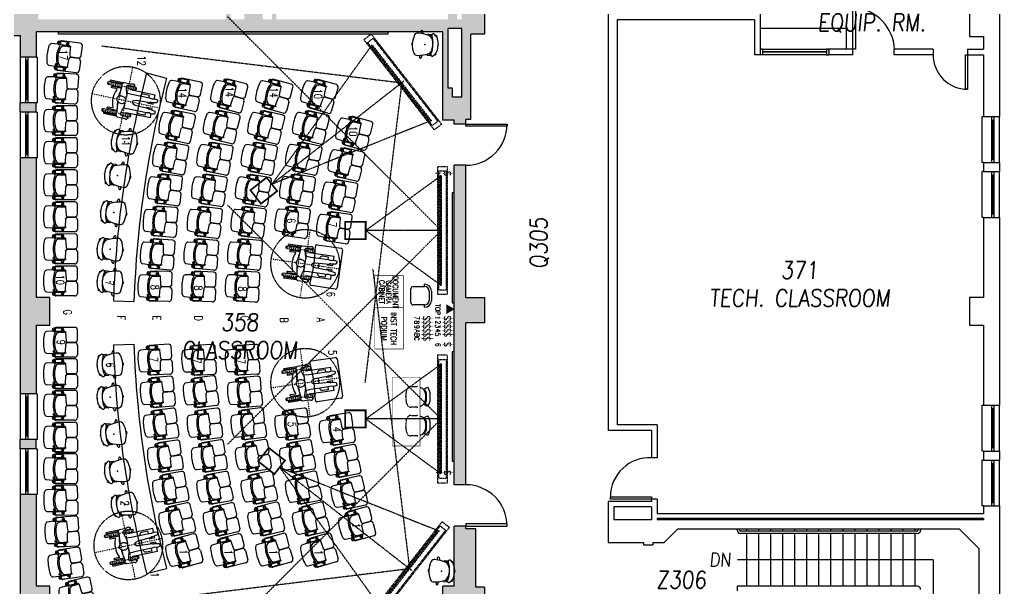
# Model space of a CAD drawing. Extents: x 1017 to 4085, y 665 to 3373.
# Drawn here: x 3200 to 4057, y 2081 to 2577 of the extents above; entities that cross this region are included whole.
import ezdxf
from ezdxf.enums import TextEntityAlignment as Align

# ---------------------------------------------------------------- set-up
doc = ezdxf.new("R2010")
doc.units = 0
doc.header["$MEASUREMENT"] = 0
for name, pattern in [('CENTER2', [1.125, 0.75, -0.125, 0.125, -0.125]), ('DASHED2', [0.375, 0.25, -0.125]), ('DOT', [0.25, 0, -0.25]), ('DOT2', [0.125, 0, -0.125])]:
    doc.linetypes.add(name, pattern=pattern)
doc.layers.get('0').update_dxf_attribs({"linetype": 'CONTINUOUS'})
doc.layers.get('DEFPOINTS').update_dxf_attribs({"linetype": 'CONTINUOUS'})
for name, color, linetype in [('A-BELOW', 111, 'CONTINUOUS'), ('A-DOOR', 7, 'CONTINUOUS'), ('A-FS-ID', 6, 'CONTINUOUS'), ('A-FS-NM', 6, 'CONTINUOUS'), ('A-GLAZ', 191, 'CONTINUOUS'), ('A-STRS', 4, 'CONTINUOUS'), ('A-WL-EX', 171, 'CONTINUOUS'), ('class_ADA', 253, 'CONTINUOUS'), ('class_FILL', 253, 'CONTINUOUS'), ('class_FURN', 30, 'CONTINUOUS'), ('class_NOTE', 40, 'CONTINUOUS'), ('class_OH_TECH', 43, 'DASHED2'), ('class_SWITCHES', 7, 'CONTINUOUS')]:
    doc.layers.add(name, color=color, linetype=linetype)
doc.styles.add('ROMAND', font='romand', dxfattribs={"width": 0.75, "height": 0.25})
doc.styles.add('ROMANS', font='romans.shx', dxfattribs={"width": 0.75, "height": 0.078125})
doc.styles.get("Standard").update_dxf_attribs({"font": 'ROMANS', "width": 0.85, "oblique": 5, "height": 15})

# ---------------------------------------------------------------- blocks, each defined once
blk = doc.blocks.new('KI-Concerto')
at = {"layer": 'class_FURN'}
for p, q in [((7.89, 3.22), (2.11, 2.92)), ((15.92, 5.94), (8.54, 5.94)), ((8.54, 3.06), (15.92, 3.06)), ((9.73, 5.84), (9.73, 4.01)), ((26.93, 6.56), (10.42, 6.53)), ((10.42, 3.32), (17.39, 3.33)), ((18.76, 2.06), (13.16, 2.06)), ((15.3, 2.56), (19.33, 2.56)), ((18.76, 2.05), (19.23, -5.06)), ((29.24, -4.04), (29.22, 4.27)), ((18.65, -15.07), (19.1, -7.96)), ((20.48, -6.67), (26.82, -6.67)), ((20.6, -6.35), (26.95, -6.33)), ((2.11, -15.92), (7.89, -16.22)), ((15.92, -16.06), (8.54, -16.06)), ((9.63, -18.88), (9.63, -17.04)), ((10.31, -16.35), (17.28, -16.35)), ((13.08, -15.56), (15.3, -15.56)), ((15.3, -15.56), (19.33, -15.56)), ((29.12, -8.96), (29.12, -17.27)), ((8.54, -18.94), (15.92, -18.94)), ((26.82, -19.56), (10.31, -19.56))]:
    blk.add_line(p, q, dxfattribs=at)
blk.add_lwpolyline([(15.3, -15.56), (18.52, -15.56)], dxfattribs=at)
for centre in [(8.48, 4.5), (16.01, 4.5), (8.48, -17.5), (16.01, -17.5)]:
    blk.add_circle(centre, 0.75, dxfattribs=at)
for centre, radius, start, end in [((40.31, -6.5), 40.83, 170.83889, 189.16111), ((4.9, -0.72), 4.95, 141.65363, 171.58659), ((2.19, 1.42), 1.5, 92.99997, 141.65363), ((8.54, 4.5), 1.44, 90, 270), ((29.82, -6.5), 21.99, 162.12732, 197.87268), ((12.95, -1.42), 4.4, 142.74738, 157.68292), ((8.46, 2), 1.25, 322.74738, 58.4517), ((10.42, 5.84), 0.688, 90.09677, 180.09677), ((10.42, 4.01), 0.688, 180.09677, 270.09677), ((13.16, -1.25), 3.31, 90, 160.16704), ((15.92, 4.5), 1.44, 270, 90), ((17.39, 1.96), 1.38, 3.749, 90.09677), ((26.93, 4.27), 2.29, 0.09677, 90.09677), ((29.46, -6.5), 20.43, 161.82199, 198.17801), ((20.48, -8.05), 1.38, 90, 176.34778), ((20.6, -4.97), 1.38, 183.749, 270.09677), ((26.82, -8.96), 2.29, 0, 90), ((26.94, -4.04), 2.29, 270.09677, 0.09677), ((4.9, -12.28), 4.95, 188.41341, 218.34637), ((2.19, -14.42), 1.5, 218.34637, 267.00003), ((8.54, -17.5), 1.44, 90, 270), ((12.95, -11.58), 4.4, 202.31708, 217.25262), ((8.46, -15), 1.25, 301.5483, 37.25262), ((10.31, -17.04), 0.688, 90, 180), ((13.63, -11.89), 3.71, 195.36427, 261.524), ((15.92, -17.5), 1.44, 270, 90), ((17.28, -14.98), 1.38, 270, 356.34778), ((10.31, -18.88), 0.688, 180, 270), ((26.82, -17.27), 2.29, 270, 0)]:
    blk.add_arc(centre, radius, start, end, dxfattribs=at)
blk.add_ellipse((8.48, -14.5), major_axis=(0, -0.978), ratio=0.510636, dxfattribs=at)
for p in [(8.48, 4.5), (8.48, 4.5), (8.48, 4.5), (8.48, 4.5), (8.48, 4.42), (8.48, -14.5), (8.48, -17.5), (8.48, -17.5), (8.48, -17.5), (8.48, -17.5), (8.48, -17.5), (8.48, -17.5), (8.48, -17.5), (8.48, -17.5), (8.48, -17.5)]:
    blk.add_point(p, dxfattribs=at)
blk = doc.blocks.new('KI-Loose Castor')
at = {"layer": 'class_FURN'}
for p, q in [((-11.48, 2.41), (-9.33, 1.69)), ((-9.69, 3.85), (-10.77, 4.15)), ((9.12, 1.7), (11.25, 2.51)), ((10.7, 4.34), (9.42, 3.92)), ((-9.1, -2.78), (-9.04, -5.78)), ((-8.36, -2.27), (-8.61, -2.27)), ((-8.06, -4.76), (-8.04, -5.76)), ((-5.98, -5.49), (-6.5, -6.29)), ((-4.07, -6.41), (-4.34, -6.79)), ((4.01, -6.39), (4.27, -6.71)), ((6.45, -6.13), (5.93, -5.42)), ((8.14, -4.44), (8.16, -5.44)), ((8.34, -1.94), (8.59, -1.93)), ((9.1, -2.42), (9.16, -5.42))]:
    blk.add_line(p, q, dxfattribs=at)
for centre, radius, start, end in [((-6.8, 6.47), 3.15, 118.42594, 189.91254), ((2.08, -17.11), 28.33, 94.6617, 111.50889), ((-0.11, 10.72), 1.01, 18.70818, 162.16334), ((-1.4, -16.65), 27.8, 70.5697, 87.57572), ((6.46, 6.73), 3.15, 352.36022, 63.84683), ((-11.13, 3.28), 0.941, 67.68948, 255.34965), ((26.79, 8.81), 36.81, 184.48419, 200.40843), ((-27.2, 7.73), 36.81, 341.86433, 357.78857), ((10.98, 3.42), 0.957, 286.85803, 108.84649), ((-8.48, -6.9), 1.22, 68.51741, 204.44381), ((-2.09, -2.56), 8.93, 212.80472, 248.17698), ((-8.6, -2.77), 0.5, 91.13638, 181.13638), ((-7.56, -4.75), 0.5, 96.27317, 181.13638), ((-1.22, 11.69), 18.74, 248.6571, 274.89283), ((-0.62, 3.19), 10.2, 225.9302, 274.21185), ((0.71, 2.51), 9.5, 268.01282, 318.07888), ((1.2, 9.33), 16.33, 267.12531, 295.232), ((2.09, -2.48), 8.93, 294.09578, 329.46804), ((7.64, -4.45), 0.5, 1.13638, 85.41919), ((8.65, -6.56), 1.22, 337.82896, 113.75535), ((8.6, -2.43), 0.5, 1.13638, 91.13638), ((-7.41, -9.39), 0.951, 155.82172, 308.26441), ((-0.2, 7.79), 19.35, 254.40325, 287.86951), ((7.57, -9.26), 0.959, 228.65316, 29.28798)]:
    blk.add_arc(centre, radius, start, end, dxfattribs=at)
for p in [(0, 0), (0.18, -11.56)]:
    blk.add_point(p, dxfattribs=at)
blk = doc.blocks.new('EDADA_KI_with wheel chair')
at = {"layer": 'class_ADA', "color": 253, "linetype": 'DOT'}
for p, q in [((0, -60.53), (0, -0.53)), ((-12, -49.53), (-12, -23.53)), ((12, -49.53), (12, -23.53)), ((30, -30.53), (-30, -30.53)), ((14.75, -36.53), (-14.75, -36.53))]:
    blk.add_line(p, q, dxfattribs=at)
at = {"layer": 'class_ADA', "color": 253}
for points in [[(-6.8, -6.53), (-10, -6.53), (-10, -28.53), (-11, -28.53)], [(-6.97, -31.34), (-6.57, -26.53), (-6.57, -10.84), (-6.29, -8.45), (-6.85, -6.34), (-6.36, -3.53), (-5.45, -3.39), (-3.76, -3.74), (-2.91, -8.38), (-3.34, -9.3), (-2.63, -9.37), (-2, -21.75), (-1.3, -23.86), (-0.52, -24.77), (0, -24.85), (0.52, -24.77), (1.3, -23.86), (2, -21.75), (2.63, -9.37), (3.34, -9.3), (2.91, -8.38), (3.76, -3.74), (5.45, -3.39), (6.36, -3.53), (6.85, -6.34), (6.29, -8.45), (6.57, -10.84), (6.57, -26.53), (6.97, -31.34)], [(-2.52, -11.53), (-2, -11.53), (-2, -6.53), (-3.25, -6.53)], [(3.25, -6.53), (2, -6.53), (2, -11.53), (2.52, -11.53)], [(11, -28.53), (10, -28.53), (10, -6.53), (6.8, -6.53)], [(-14, -26.3), (-14, -25.53), (-14.75, -25.53), (-14.75, -26.03)], [(14.75, -26.03), (14.75, -25.53), (14, -25.53), (14, -26.3)], [(-14.75, -35.98), (-14.75, -47.53), (-14, -47.53), (-14, -36.39)], [(14, -36.39), (14, -47.53), (14.75, -47.53), (14.75, -35.98)]]:
    blk.add_lwpolyline(points, dxfattribs=at)
for points in [[(-6.57, -18.53), (-7, -18.53, -0.414214), (-9, -16.53), (-9, -11.53), (-6.57, -11.53)], [(6.57, -11.53), (9, -11.53), (9, -16.53, -0.414214), (7, -18.53), (6.57, -18.53)], [(-11, -32.53), (-11, -24.53, 1), (-13, -24.53), (-13, -32.38, 1)], [(2.16, -18.53), (0, -18.53), (-2.16, -18.53, -0.414214)], [(13, -32.38), (13, -24.53, 1), (11, -24.53), (11, -32.53, 1)], [(-2.43, -37.25, -0.009012), (-3.41, -37.32, -0.040464), (-4.18, -37.3, -0.024009), (-6.95, -36.86, 0.02518), (-9.6, -36.45, 0.062246), (-12.47, -36.51, -0.115331), (-14.03, -36.38, -0.037518), (-14.31, -36.27, -0.035722), (-14.59, -36.1, -0.094361), (-15.15, -35.54, -0.148049), (-15.29, -35.05), (-15.29, -29.84), (-15.29, -28.93, 0.11973), (-15.36, -28.64, -0.046388), (-15.65, -27.94, -0.031539), (-15.71, -27.64, -0.017582), (-15.79, -27.1, -0.384464), (-15.01, -26.06, -0.325919), (-13.68, -26.67, -0.055549), (-13.4, -27.34, -0.074743), (-13.32, -27.87, -0.052222), (-13.42, -28.65, 0.045141), (-13.54, -29.56, 0.049351), (-13.43, -31.4, 0.103824), (-13.11, -32.23, 0.053783), (-12.93, -32.46, 0.074353), (-12.76, -32.58, 0.158953), (-12.03, -32.71, 0.041249), (-9.31, -32.09, 0.003698), (-7.91, -31.64, -0.006681), (-7.13, -31.39, -0.005459), (-6.14, -31.1, -0.007155), (-5.38, -30.9, -0.061185), (-4.97, -30.85, -0.015766), (-3.41, -30.9, -0.062077), (-2.61, -31.05, -0.029276), (-1.74, -31.38)], [(2.43, -37.25, 0.009012), (3.41, -37.32, 0.040464), (4.18, -37.3, 0.024009), (6.95, -36.86, -0.02518), (9.6, -36.45, -0.062246), (12.47, -36.51, 0.115331), (14.03, -36.38, 0.037518), (14.31, -36.27, 0.035722), (14.59, -36.1, 0.094361), (15.15, -35.54, 0.148049), (15.29, -35.05), (15.29, -29.84), (15.29, -28.93, -0.11973), (15.36, -28.64, 0.046388), (15.65, -27.94, 0.031539), (15.71, -27.64, 0.017582), (15.79, -27.1, 0.384464), (15.01, -26.06, 0.325919), (13.68, -26.67, 0.055549), (13.4, -27.34, 0.074743), (13.32, -27.87, 0.052222), (13.42, -28.65, -0.045141), (13.54, -29.56, -0.049351), (13.43, -31.4, -0.103824), (13.11, -32.23, -0.053783), (12.93, -32.46, -0.074353), (12.76, -32.58, -0.158953), (12.03, -32.71, -0.041249), (9.31, -32.09, -0.003698), (7.91, -31.64, 0.006681), (7.13, -31.39, 0.005459), (6.14, -31.1, 0.007155), (5.38, -30.9, 0.061185), (4.97, -30.85, 0.015766), (3.41, -30.9, 0.062077), (2.61, -31.05, 0.029276), (1.74, -31.38)], [(-13, -36.55), (-13, -48.53, 1), (-11, -48.53), (-11, -36.39, 1)], [(11, -36.53), (10, -36.53), (10, -44.53, -1), (8.5, -44.53), (8.5, -40.03), (7.5, -40.28, -0.123106), (0, -41.78, -0.123106), (-7.5, -40.28), (-8.5, -40.03), (-8.5, -44.53, -1), (-10, -44.53), (-10, -36.53), (-11, -36.53)], [(11, -36.39), (11, -48.53, 1), (13, -48.53), (13, -36.55, 1)]]:
    blk.add_lwpolyline(points, format="xyb", dxfattribs=at)
blk.add_lwpolyline([(0, -38.71, 0.122026), (1.16, -38.42, 0.105329), (2.22, -37.54, 0.087994), (2.89, -36.28, 0.078725), (3.14, -34.71, 0.078725), (2.89, -33.14, 0.087994), (2.22, -31.88, 0.105329), (1.16, -30.99, 0.122026), (0, -30.71, 0.122026), (-1.16, -30.99, 0.105329), (-2.22, -31.88, 0.087994), (-2.89, -33.14, 0.078725), (-3.14, -34.71, 0.078725), (-2.89, -36.28, 0.087994), (-2.22, -37.54, 0.105329), (-1.16, -38.42, 0.122026)], format="xyb", close=True, dxfattribs=at)
at = {"layer": 'class_ADA', "color": 252, "linetype": 'DOT2', "ltscale": 0.5}
blk.add_circle((0, -30.53), 30, dxfattribs=at)
at = {"layer": 'class_FURN'}
for p, q in [((-16.5, 0), (16.5, 0)), ((-18, -22.5), (-18, -1.5)), ((18, -1.5), (18, -22.5))]:
    blk.add_line(p, q, dxfattribs=at)
for centre, radius, start, end in [((-16.5, -1.5), 1.5, 90, 180), ((16.5, -1.5), 1.5, 360, 90), ((-16.5, -22.5), 1.5, 180, 279.93948), ((0, -158.41), 135.41, 83.1115, 96.8885), ((16.5, -22.5), 1.5, 260.06052, 0)]:
    blk.add_arc(centre, radius, start, end, dxfattribs=at)
blk = doc.blocks.new('HC-WheelChair')
at = {"layer": 'class_ADA', "color": 253, "linetype": 'DOT'}
for p, q in [((0, 30), (0, -30)), ((-12, 19), (-12, -7)), ((12, 19), (12, -7)), ((-30, 0), (30, 0)), ((-14.75, 6), (14.75, 6))]:
    blk.add_line(p, q, dxfattribs=at)
at = {"layer": 'class_ADA', "color": 253}
for points in [[(-11, 5.86), (-11, 18, 1), (-13, 18), (-13, 6.02, 1)], [(13, 6.02), (13, 18, 1), (11, 18), (11, 5.86, 1)], [(-11, 6), (-10, 6), (-10, 14, -1), (-8.5, 14), (-8.5, 9.5), (-7.5, 9.75, -0.123106), (0, 11.25, -0.123106), (7.5, 9.75), (8.5, 9.5), (8.5, 14, -1), (10, 14), (10, 6), (11, 6)], [(-2.43, 6.71, 0.009012), (-3.41, 6.79, 0.040464), (-4.18, 6.76, 0.024009), (-6.95, 6.33, -0.02518), (-9.6, 5.92, -0.062246), (-12.47, 5.98, 0.115331), (-14.03, 5.85, 0.037518), (-14.31, 5.73, 0.035722), (-14.59, 5.57, 0.094361), (-15.15, 5, 0.148049), (-15.29, 4.51), (-15.29, -0.69), (-15.29, -1.61, -0.11973), (-15.36, -1.89, 0.046388), (-15.65, -2.59, 0.031539), (-15.71, -2.89, 0.017582), (-15.79, -3.44, 0.384464), (-15.01, -4.48, 0.325919), (-13.68, -3.86, 0.055549), (-13.4, -3.19, 0.074743), (-13.32, -2.66, 0.052222), (-13.42, -1.88, -0.045141), (-13.54, -0.97, -0.049351), (-13.43, 0.87, -0.103824), (-13.11, 1.7, -0.053783), (-12.93, 1.93, -0.074353), (-12.76, 2.05, -0.158953), (-12.03, 2.18, -0.041249), (-9.31, 1.56, -0.003698), (-7.91, 1.1, 0.006681), (-7.13, 0.86, 0.005459), (-6.14, 0.56, 0.007155), (-5.38, 0.36, 0.061185), (-4.97, 0.31, 0.015766), (-3.41, 0.36, 0.062077), (-2.61, 0.51, 0.029276), (-1.74, 0.85)], [(-13, 1.85), (-13, -6, 1), (-11, -6), (-11, 2, 1)], [(2.43, 6.71, -0.009012), (3.41, 6.79, -0.040464), (4.18, 6.76, -0.024009), (6.95, 6.33, 0.02518), (9.6, 5.92, 0.062246), (12.47, 5.98, -0.115331), (14.03, 5.85, -0.037518), (14.31, 5.73, -0.035722), (14.59, 5.57, -0.094361), (15.15, 5, -0.148049), (15.29, 4.51), (15.29, -0.69), (15.29, -1.61, 0.11973), (15.36, -1.89, -0.046388), (15.65, -2.59, -0.031539), (15.71, -2.89, -0.017582), (15.79, -3.44, -0.384464), (15.01, -4.48, -0.325919), (13.68, -3.86, -0.055549), (13.4, -3.19, -0.074743), (13.32, -2.66, -0.052222), (13.42, -1.88, 0.045141), (13.54, -0.97, 0.049351), (13.43, 0.87, 0.103824), (13.11, 1.7, 0.053783), (12.93, 1.93, 0.074353), (12.76, 2.05, 0.158953), (12.03, 2.18, 0.041249), (9.31, 1.56, 0.003698), (7.91, 1.1, -0.006681), (7.13, 0.86, -0.005459), (6.14, 0.56, -0.007155), (5.38, 0.36, -0.061185), (4.97, 0.31, -0.015766), (3.41, 0.36, -0.062077), (2.61, 0.51, -0.029276), (1.74, 0.85)], [(11, 2), (11, -6, 1), (13, -6), (13, 1.85, 1)], [(-6.57, -19), (-9, -19), (-9, -14, -0.414214), (-7, -12), (-6.57, -12)], [(-2.16, -12), (0, -12), (2.16, -12, -0.414214)], [(6.57, -12), (7, -12, -0.414214), (9, -14), (9, -19), (6.57, -19)]]:
    blk.add_lwpolyline(points, format="xyb", dxfattribs=at)
for points in [[(-14, 5.86), (-14, 17), (-14.75, 17), (-14.75, 5.45)], [(14.75, 5.45), (14.75, 17), (14, 17), (14, 5.86)], [(6.97, 0.8), (6.57, -4), (6.57, -19.69), (6.29, -22.08), (6.85, -24.19), (6.36, -27.01), (5.45, -27.15), (3.76, -26.79), (2.91, -22.15), (3.34, -21.24), (2.63, -21.17), (2, -8.78), (1.3, -6.67), (0.52, -5.76), (0, -5.68), (-0.52, -5.76), (-1.3, -6.67), (-2, -8.78), (-2.63, -21.17), (-3.34, -21.24), (-2.91, -22.15), (-3.76, -26.79), (-5.45, -27.15), (-6.36, -27.01), (-6.85, -24.19), (-6.29, -22.08), (-6.57, -19.69), (-6.57, -4), (-6.97, 0.8)], [(-14.75, -4.5), (-14.75, -5), (-14, -5), (-14, -4.24)], [(-11, -2), (-10, -2), (-10, -24), (-6.8, -24)], [(6.8, -24), (10, -24), (10, -2), (11, -2)], [(14, -4.24), (14, -5), (14.75, -5), (14.75, -4.5)], [(-3.25, -24), (-2, -24), (-2, -19), (-2.52, -19)], [(2.52, -19), (2, -19), (2, -24), (3.25, -24)]]:
    blk.add_lwpolyline(points, dxfattribs=at)
blk.add_lwpolyline([(0, 8.17, 0.122026), (-1.16, 7.89, 0.105329), (-2.22, 7, 0.087994), (-2.89, 5.74, 0.078725), (-3.14, 4.17, 0.078725), (-2.89, 2.6, 0.087994), (-2.22, 1.35, 0.105329), (-1.16, 0.46, 0.122026), (0, 0.17, 0.122026), (1.16, 0.46, 0.105329), (2.22, 1.35, 0.087994), (2.89, 2.6, 0.078725), (3.14, 4.17, 0.078725), (2.89, 5.74, 0.087994), (2.22, 7, 0.105329), (1.16, 7.89, 0.122026)], format="xyb", close=True, dxfattribs=at)
at = {"layer": 'class_ADA', "color": 252, "linetype": 'DOT2', "ltscale": 0.5}
blk.add_circle((0, 0), 30, dxfattribs=at)
blk = doc.blocks.new('Mayline_Instructor_Table')
at = {"layer": 'class_FURN', "const_width": 0.375}
blk.add_lwpolyline([(-30, -24), (30, -24), (30, 0), (-30, 0)], close=True, dxfattribs=at)
blk = doc.blocks.new('Roma_Chair_underdesk')
at = {"layer": 'class_FURN', "color": 252, "linetype": 'DOT2', "ltscale": 0.5}
blk.add_lwpolyline([(-8.99, 1.94, -0.013189), (-9, 2.31), (-9, 7.73, -0.382162), (-5.44, 11.7), (-0.44, 12.26, -0.055385), (0.44, 12.26), (5.44, 11.7, -0.382162), (9, 7.73), (9, 2.31, -0.013189), (8.99, 1.94)], format="xyb", dxfattribs=at)
at = {"layer": 'class_FURN'}
blk.add_lwpolyline([(8.61, 0, -0.318862), (2, -4.69), (-2, -4.69, -0.318862), (-8.61, 0, -0.318862)], format="xyb", dxfattribs=at)
blk.add_lwpolyline([(8.55, -6.53, -0.160866), (2, -8.69), (-2, -8.69, -0.160866), (-8.55, -6.53), (-7.04, -3.91, 0.171967), (-2, -5.69), (2, -5.69, 0.171967), (7.04, -3.91)], format="xyb", close=True, dxfattribs=at)
for points in [[(-1, -4.69), (-1, -5.69)], [(1, -4.69), (1, -5.69)]]:
    blk.add_lwpolyline(points, dxfattribs=at)
blk = doc.blocks.new('KI-Strive-Stool')
at = {"layer": 'class_FURN'}
for p, q in [((-6, 0), (6, 0)), ((-8, -12), (-8, -2)), ((8, -2), (8, -12)), ((-10, -12), (-8, -12)), ((4, -16), (-4, -16)), ((8, -12), (10, -12)), ((4, -18), (-4, -18))]:
    blk.add_line(p, q, dxfattribs=at)
for centre, radius, start, end in [((-6, -2), 2, 90, 180), ((6, -2), 2, 0, 90), ((-4, -12), 6, 180, 270), ((-4, -12), 4, 180, 270), ((4, -12), 6, 270, 0), ((4, -12), 4, 270, 0)]:
    blk.add_arc(centre, radius, start, end, dxfattribs=at)
blk = doc.blocks.new('IT-Podium_36')
at = {"layer": 'class_FURN', "const_width": 0.5}
blk.add_lwpolyline([(0, -25), (36, -25), (36, 0), (0, 0)], close=True, dxfattribs=at)
at = {"layer": 'class_FURN', "insert": (18.22, -12.74), "char_height": 5, "width": 28, "attachment_point": 5, "style": 'ROMANS'}
blk.add_mtext('INST TECH PODIUM', dxfattribs=at)
blk = doc.blocks.new('IT-Document_Camera')
at = {"layer": 'class_FURN', "const_width": 0.5}
blk.add_lwpolyline([(0, -25), (28, -25), (28, 0), (0, 0)], close=True, dxfattribs=at)
at = {"layer": 'class_FURN', "insert": (14.34, -12.86), "char_height": 4.5, "width": 26, "attachment_point": 5, "line_spacing_factor": 0.8, "style": 'ROMANS'}
blk.add_mtext('DOCUMENT CAMERA CABINET', dxfattribs=at)
blk = doc.blocks.new('IT-Screen_08_short')
at = {"layer": 'class_OH_TECH', "linetype": 'DASHED2', "ltscale": 0.5}
for points in [[(186.68, -186.68), (0, 0), (186.68, 186.68)], [(0, 48), (66, 0), (0, -48)]]:
    blk.add_lwpolyline(points, dxfattribs=at)
for points in [[(-5.12, 56), (2.88, 56), (2.88, -56), (-5.12, -56)], [(-4.38, 52), (2.12, 52), (2.12, -52), (-4.38, -52)]]:
    blk.add_lwpolyline(points, close=True, dxfattribs=at)
at = {"layer": 'class_OH_TECH', "linetype": 'DASHED2', "ltscale": 0.4}
blk.add_lwpolyline([(0, 48), (1, 48), (1, -48), (0, -48)], close=True, dxfattribs=at)
at = {"layer": 'class_OH_TECH', "linetype": 'CENTER2', "ltscale": 0.5}
blk.add_lwpolyline([(0, 0), (66, 0)], dxfattribs=at)
at = {"layer": 'class_OH_TECH', "linetype": 'DASHED2', "ltscale": 0.5, "const_width": 1.5}
blk.add_lwpolyline([(66, -7.5), (84, -7.5), (84, 7.5), (66, 7.5)], close=True, dxfattribs=at)
blk = doc.blocks.new('IT-Screen_07_center')
at = {"layer": 'class_OH_TECH', "linetype": 'DASHED2', "ltscale": 0.5}
for points in [[(189.17, -186.68), (2.49, 0), (189.17, 186.68)], [(2.49, 42), (146.49, 0), (2.49, -42)]]:
    blk.add_lwpolyline(points, dxfattribs=at)
for points in [[(-2.63, 50), (5.37, 50), (5.37, -50), (-2.63, -50)], [(-1.63, 46), (4.37, 46), (4.37, -46), (-1.63, -46)]]:
    blk.add_lwpolyline(points, close=True, dxfattribs=at)
at = {"layer": 'class_OH_TECH', "linetype": 'DASHED2', "ltscale": 0.4}
blk.add_lwpolyline([(2.49, 42), (3.49, 42), (3.49, -42), (2.49, -42)], close=True, dxfattribs=at)
at = {"layer": 'class_OH_TECH', "linetype": 'CENTER2', "ltscale": 0.5}
blk.add_lwpolyline([(0, 0), (146.49, 0)], dxfattribs=at)
at = {"layer": 'class_OH_TECH', "linetype": 'DASHED2', "ltscale": 0.5, "const_width": 1.5}
blk.add_lwpolyline([(146.49, -7.5), (164.49, -7.5), (164.49, 7.5), (146.49, 7.5)], close=True, dxfattribs=at)
blk = doc.blocks.new('SW1')
at = {"const_width": 0.5}
blk.add_lwpolyline([(0, 14), (0, 0)], dxfattribs=at)
at = {"style": 'ROMAND', "width": 0.75}
blk.add_text('S', height=8, dxfattribs=at).set_placement((0, 8), align=Align.MIDDLE_CENTER)
blk = doc.blocks.new('TEL')
blk.add_lwpolyline([(-2, 0, 0.5, 10.4, 0), (-11, 0, 10.4, 10.4, 0)], format="xyseb")
at = {"const_width": 0.5}
blk.add_lwpolyline([(-11, -5.2), (-2, 0), (-11, 5.2)], close=True, dxfattribs=at)
blk = doc.blocks.new('phone')
at = {"layer": 'class_SWITCHES', "xscale": 0.75, "yscale": 0.75, "zscale": 0.75, "rotation": 89.99999999999999}
blk.add_blockref('TEL', (0, 1.5), dxfattribs=at)

msp = doc.modelspace()

# ---------------------------------------------------------------- hatches: boundary and pattern name
at = {"layer": 'class_FILL'}
h = msp.add_hatch(color=256, dxfattribs=at)
h.dxf.hatch_style = 1
h.paths.add_polyline_path([(3606.81, 2586.53), (3594.81, 2586.53), (3594.81, 2816.53), (3606.81, 2816.53), (3606.81, 2838.53), (3574.81, 2838.53), (3574.81, 2830.53), (3586.81, 2830.53), (3586.81, 2782.53), (3538.81, 2782.53), (3538.81, 2778.53), (3574.81, 2778.53), (3574.81, 2577.53), (3424.81, 2577.53), (3424.81, 2768.53), (3497.81, 2768.53), (3497.81, 2830.53), (3538.81, 2830.53), (3538.81, 2838.53), (3473.31, 2838.53), (3473.31, 2830.53), (3489.81, 2830.53), (3489.81, 2776.53), (3424.81, 2776.53), (3424.81, 2830.53), (3441.31, 2830.53), (3441.31, 2838.53), (3418.81, 2838.53), (3418.81, 2834.53), (3420.81, 2834.53), (3420.81, 2577.53), (3412.81, 2577.53), (3412.81, 2585.53), (3396.81, 2585.53), (3396.81, 2577.53), (3384.81, 2577.53), (3384.81, 2834.53), (3386.81, 2834.53), (3386.81, 2838.53), (3260.81, 2838.53), (3260.81, 2830.53), (3262.81, 2830.53), (3262.81, 2794.53), (3270.81, 2794.53), (3270.81, 2818.53), (3380.81, 2818.53), (3380.81, 2577.53), (3216.81, 2577.53), (3216.81, 2632.64), (3208.81, 2632.64), (3208.81, 2585.53), (3199.81, 2585.53), (3199.81, 2818.53), (3208.81, 2818.53), (3208.81, 2632.64), (3216.81, 2632.64), (3216.81, 2717.53), (3262.81, 2717.53), (3262.81, 2733.53), (3258.81, 2733.53), (3258.81, 2721.53), (3216.81, 2721.53), (3216.81, 2745.53), (3258.81, 2745.53), (3258.81, 2733.53), (3262.81, 2733.53), (3262.81, 2749.53), (3216.81, 2749.53), (3216.81, 2830.53), (3224.81, 2830.53), (3224.81, 2838.53), (3183.81, 2838.53), (3183.81, 2826.53), (3166.81, 2826.53), (3166.81, 2818.53), (3191.81, 2818.53), (3191.81, 2727.28), (3092.81, 2727.28), (3092.81, 2818.53), (3118.81, 2818.53), (3118.81, 2826.53), (3101.81, 2826.53), (3101.81, 2838.53), (3068.81, 2838.53), (3068.81, 2830.53), (3084.81, 2830.53), (3084.81, 2719.28), (3191.81, 2719.28), (3191.81, 2585.53), (3187.81, 2585.53), (3187.81, 2577.53), (3016.81, 2577.53), (3016.81, 2830.53), (3032.81, 2830.53), (3032.81, 2838.53), (2969.81, 2838.53), (2969.81, 2830.53), (2981.81, 2830.53), (2981.81, 2818.53), (2997.81, 2818.53), (2997.81, 2830.53), (3008.81, 2830.53), (3008.81, 2577.53), (2997.81, 2577.53), (2997.81, 2585.53), (2981.81, 2585.53), (2981.81, 2577.53), (2965.81, 2577.53), (2965.81, 2563.53), (3200.81, 2563.53), (3200.81, 2544.53), (3214.81, 2544.53), (3214.81, 2566.53), (3570.19, 2566.53), (3570.19, 2489.53), (3580.33, 2489.53), (3580.33, 2486.03), (3590.46, 2486.03), (3590.46, 2490.16), (3594.81, 2490.16), (3594.81, 2564.53), (3606.81, 2564.53)])
h.paths.add_polyline_path([(3574.81, 2569.53), (3586.81, 2569.53), (3586.81, 2509.53), (3578.81, 2509.53), (3578.81, 2517.53), (3574.81, 2517.53)], flags=16)
h.paths.add_polyline_path([(3582.81, 2577.53), (3582.81, 2778.53), (3586.81, 2778.53), (3586.81, 2577.53)], flags=16)
h.paths.add_polyline_path([(3368.81, 2826.53), (3270.81, 2826.53), (3270.81, 2830.53), (3368.81, 2830.53)], flags=16)
h = msp.add_hatch(color=256, dxfattribs=at)
h.dxf.hatch_style = 1
h.paths.add_polyline_path([(3214.81, 2504.53), (3200.81, 2504.53), (3200.81, 2496.53), (3214.81, 2496.53)])
h = msp.add_hatch(color=256, dxfattribs=at)
h.dxf.hatch_style = 1
h.paths.add_polyline_path([(3226.81, 2334.53), (3214.81, 2334.53), (3214.81, 2456.53), (3200.81, 2456.53), (3200.81, 2250.53), (3214.81, 2250.53), (3214.81, 2310.53), (3226.81, 2310.53)])
h = msp.add_hatch(color=256, dxfattribs=at)
h.dxf.hatch_style = 1
h.paths.add_polyline_path([(3606.81, 2334.53), (3590.46, 2334.53), (3590.46, 2450.03), (3580.33, 2450.03), (3580.33, 2171.03), (3590.46, 2171.03), (3590.46, 2312.53), (3606.81, 2312.53)])
h = msp.add_hatch(color=256, dxfattribs=at)
h.dxf.hatch_style = 1
h.paths.add_polyline_path([(3214.81, 2210.53), (3200.81, 2210.53), (3200.81, 2202.53), (3214.81, 2202.53)])
h = msp.add_hatch(color=256, dxfattribs=at)
h.dxf.hatch_style = 1
h.paths.add_polyline_path([(3226.81, 2082.53), (3214.81, 2082.53), (3214.81, 2162.53), (3200.81, 2162.53), (3200.81, 1956.53), (3214.81, 1956.53), (3214.81, 2045.28), (3570.19, 2045.28), (3570.19, 1984.78), (3580.33, 1984.78), (3580.33, 1965.53), (3590.46, 1965.53), (3590.46, 1984.78), (3594.81, 1984.78), (3594.81, 2057.53), (3606.81, 2057.53), (3606.81, 2081.53), (3599.21, 2081.53), (3599.21, 2132.53), (3590.46, 2132.53), (3590.46, 2135.03), (3580.33, 2135.03), (3580.33, 2082.53), (3570.19, 2082.53), (3570.19, 2053.53), (3226.81, 2053.53)])
h.paths.add_polyline_path([(3578.81, 2057.53), (3590.81, 2057.53), (3590.81, 2005.53), (3586.81, 2005.53), (3586.81, 1997.53), (3578.81, 1997.53)], flags=16)
h.paths.add_polyline_path([(3578.81, 2066.16), (3578.81, 2072.16), (3586.81, 2072.16), (3586.81, 2066.16)], flags=16)

# ---------------------------------------------------------------- linework, layer by layer
at = {"layer": 'A-BELOW'}
for p, q in [((3923.19, 2569.53), (3847.69, 2569.53)), ((3923.19, 2551.53), (3923.19, 2569.53)), ((3200.81, 2544.53), (3200.81, 2504.53)), ((3214.81, 2544.53), (3215.81, 2544.53)), ((3215.81, 2544.53), (3215.81, 2504.53)), ((3849.69, 2551.53), (3905.69, 2551.53)), ((3905.69, 2546.66), (3849.69, 2546.66)), ((3215.81, 2504.53), (3214.81, 2504.53)), ((3200.81, 2496.53), (3200.81, 2456.53)), ((3214.81, 2496.53), (3215.81, 2496.53)), ((3215.81, 2496.53), (3215.81, 2456.53)), ((4041.81, 2452.53), (4041.81, 2492.53)), ((4041.81, 2492.53), (4042.81, 2492.53)), ((4056.81, 2452.53), (4056.81, 2492.53)), ((3215.81, 2456.53), (3214.81, 2456.53)), ((4042.81, 2452.53), (4041.81, 2452.53)), ((4041.81, 2404.53), (4041.81, 2444.53)), ((4042.81, 2444.53), (4041.81, 2444.53)), ((4056.81, 2404.53), (4056.81, 2444.53)), ((4042.81, 2404.53), (4041.81, 2404.53)), ((3200.81, 2250.53), (3200.81, 2210.53)), ((3214.81, 2250.53), (3215.81, 2250.53)), ((3215.81, 2250.53), (3215.81, 2210.53)), ((4041.81, 2240.53), (4042.81, 2240.53)), ((4041.81, 2200.53), (4041.81, 2240.53)), ((4056.81, 2200.53), (4056.81, 2240.53)), ((3215.81, 2210.53), (3214.81, 2210.53)), ((3200.81, 2202.53), (3200.81, 2162.53)), ((3214.81, 2202.53), (3215.81, 2202.53)), ((3215.81, 2202.53), (3215.81, 2162.53)), ((4042.81, 2200.53), (4041.81, 2200.53)), ((4042.81, 2192.53), (4041.81, 2192.53)), ((4041.81, 2152.53), (4041.81, 2192.53)), ((4056.81, 2152.53), (4056.81, 2192.53)), ((3215.81, 2162.53), (3214.81, 2162.53)), ((4042.81, 2152.53), (4041.81, 2152.53))]:
    msp.add_line(p, q, dxfattribs=at)
at = {"layer": 'A-DOOR'}
for p, q in [((4027.31, 2516.66), (4027.31, 2546.66)), ((4027.31, 2546.66), (4029.06, 2546.66)), ((4029.06, 2546.66), (4029.06, 2516.46)), ((4029.06, 2516.66), (4027.31, 2516.66)), ((3590.46, 2486.03), (3626.46, 2486.03)), ((3590.46, 2484.28), (3590.46, 2486.03)), ((3626.46, 2484.28), (3590.46, 2484.28)), ((3626.46, 2486.03), (3626.46, 2484.28)), ((3626.46, 2136.78), (3590.46, 2136.78)), ((3590.46, 2136.78), (3590.46, 2135.03)), ((3590.46, 2135.03), (3626.46, 2135.03)), ((3626.46, 2135.03), (3626.46, 2136.78))]:
    msp.add_line(p, q, dxfattribs=at)
for points in [[(3928.81, 2551.53), (3928.81, 2587.53), (3930.91, 2587.53), (3930.91, 2551.53)], [(3752.81, 2158.53), (3716.81, 2158.53), (3716.81, 2160.63), (3752.81, 2160.63)]]:
    msp.add_lwpolyline(points, close=True, dxfattribs=at)
for centre, radius, start, end in [((3927.13, 2549.69), 38.03, 2.77738, 84.28502), ((4028.88, 2546.46), 30, 179.62682, 270.34895), ((3590.46, 2486.03), 36, 270, 0), ((3750.77, 2160.63), 33.96, 86.55837, 180), ((3590.46, 2135.03), 36, 0, 90)]:
    msp.add_arc(centre, radius, start, end, dxfattribs=at)
at = {"layer": 'A-GLAZ'}
for p, q in [((3205.81, 2504.53), (3205.81, 2544.53)), ((3207.81, 2504.53), (3207.81, 2544.53)), ((3849.69, 2551.53), (3847.69, 2551.53)), ((3849.69, 2546.66), (3847.69, 2546.66)), ((3849.69, 2551.53), (3849.69, 2546.66)), ((3905.69, 2549.22), (3849.69, 2549.22)), ((3905.69, 2548.97), (3849.69, 2548.97)), ((3905.69, 2551.53), (3905.69, 2546.66)), ((3907.69, 2551.53), (3905.69, 2551.53)), ((3905.69, 2546.66), (3907.69, 2546.66)), ((3207.81, 2541.53), (3205.81, 2541.53)), ((3206.06, 2507.53), (3206.06, 2541.53)), ((3206.56, 2507.53), (3206.56, 2541.53)), ((3206.81, 2507.53), (3206.81, 2541.53)), ((3207.81, 2507.53), (3205.81, 2507.53)), ((3205.81, 2456.53), (3205.81, 2496.53)), ((3207.81, 2493.53), (3205.81, 2493.53)), ((3206.06, 2459.53), (3206.06, 2493.53)), ((3206.56, 2459.53), (3206.56, 2493.53)), ((3206.81, 2459.53), (3206.81, 2493.53)), ((3207.81, 2456.53), (3207.81, 2496.53)), ((4049.81, 2492.53), (4049.81, 2452.53)), ((4051.81, 2492.53), (4051.81, 2452.53)), ((4049.81, 2489.53), (4051.81, 2489.53)), ((4050.81, 2489.53), (4050.81, 2455.53)), ((4051.06, 2489.53), (4051.06, 2455.53)), ((4051.56, 2489.53), (4051.56, 2455.53)), ((3207.81, 2459.53), (3205.81, 2459.53)), ((4049.81, 2455.53), (4051.81, 2455.53)), ((4049.81, 2444.53), (4049.81, 2404.53)), ((4049.81, 2441.53), (4051.81, 2441.53)), ((4050.81, 2441.53), (4050.81, 2407.53)), ((4051.06, 2441.53), (4051.06, 2407.53)), ((4051.56, 2441.53), (4051.56, 2407.53)), ((4051.81, 2444.53), (4051.81, 2404.53)), ((4049.81, 2407.53), (4051.81, 2407.53)), ((3205.81, 2210.53), (3205.81, 2250.53)), ((3207.81, 2247.53), (3205.81, 2247.53)), ((3206.06, 2213.53), (3206.06, 2247.53)), ((3206.56, 2213.53), (3206.56, 2247.53)), ((3206.81, 2213.53), (3206.81, 2247.53)), ((3207.81, 2210.53), (3207.81, 2250.53)), ((4049.81, 2240.53), (4049.81, 2200.53)), ((4049.81, 2237.53), (4051.81, 2237.53)), ((4050.81, 2237.53), (4050.81, 2203.53)), ((4051.06, 2237.53), (4051.06, 2203.53)), ((4051.56, 2237.53), (4051.56, 2203.53)), ((4051.81, 2240.53), (4051.81, 2200.53)), ((3207.81, 2213.53), (3205.81, 2213.53)), ((3205.81, 2162.53), (3205.81, 2202.53)), ((3207.81, 2162.53), (3207.81, 2202.53)), ((4049.81, 2203.53), (4051.81, 2203.53)), ((3207.81, 2199.53), (3205.81, 2199.53)), ((3206.06, 2165.53), (3206.06, 2199.53)), ((3206.56, 2165.53), (3206.56, 2199.53)), ((3206.81, 2165.53), (3206.81, 2199.53)), ((4049.81, 2192.53), (4049.81, 2152.53)), ((4049.81, 2189.53), (4051.81, 2189.53)), ((4050.81, 2189.53), (4050.81, 2155.53)), ((4051.06, 2189.53), (4051.06, 2155.53)), ((4051.56, 2189.53), (4051.56, 2155.53)), ((4051.81, 2192.53), (4051.81, 2152.53)), ((3207.81, 2165.53), (3205.81, 2165.53)), ((4049.81, 2155.53), (4051.81, 2155.53))]:
    msp.add_line(p, q, dxfattribs=at)
at = {"layer": 'A-STRS'}
for p, q in [((3827.56, 2131.53), (3827.56, 2132.53)), ((3829.56, 2131.53), (3829.56, 2132.53)), ((3984.94, 2130.53), (3830.56, 2130.53)), ((3984.94, 2128.53), (3830.56, 2128.53)), ((3835.81, 2132.53), (3835.81, 2130.53)), ((3835.81, 2128.53), (3835.81, 2082.53)), ((3846.31, 2132.53), (3846.31, 2130.53)), ((3846.31, 2128.53), (3846.31, 2082.53)), ((3856.81, 2132.53), (3856.81, 2130.53)), ((3856.81, 2128.53), (3856.81, 2082.53)), ((3867.31, 2132.53), (3867.31, 2130.53)), ((3867.31, 2128.53), (3867.31, 2082.53)), ((3877.81, 2132.53), (3877.81, 2130.53)), ((3877.81, 2128.53), (3877.81, 2082.53)), ((3888.31, 2132.53), (3888.31, 2130.53)), ((3888.31, 2128.53), (3888.31, 2082.53)), ((3898.81, 2132.53), (3898.81, 2130.53)), ((3898.81, 2128.53), (3898.81, 2082.53)), ((3909.31, 2132.53), (3909.31, 2130.53)), ((3909.31, 2128.53), (3909.31, 2082.53)), ((3919.81, 2132.53), (3919.81, 2130.53)), ((3919.81, 2128.53), (3919.81, 2082.53)), ((3930.31, 2132.53), (3930.31, 2130.53)), ((3930.31, 2128.53), (3930.31, 2082.53)), ((3940.81, 2132.53), (3940.81, 2130.53)), ((3940.81, 2128.53), (3940.81, 2082.53)), ((3951.31, 2132.53), (3951.31, 2130.53)), ((3951.31, 2128.53), (3951.31, 2082.53)), ((3961.81, 2132.53), (3961.81, 2130.53)), ((3961.81, 2128.53), (3961.81, 2082.53)), ((3972.31, 2132.53), (3972.31, 2130.53)), ((3972.31, 2128.53), (3972.31, 2082.53)), ((3982.81, 2132.53), (3982.81, 2130.53)), ((3982.81, 2128.53), (3982.81, 2082.53)), ((3985.94, 2132.53), (3985.94, 2131.53)), ((3987.94, 2132.53), (3987.94, 2131.53)), ((3998.81, 2105.53), (3827.81, 2105.53)), ((3998.81, 2105.53), (3998.81, 2034.03)), ((3984.94, 2082.53), (3827.56, 2082.53)), ((3827.56, 2082.53), (3827.56, 2078.53))]:
    msp.add_line(p, q, dxfattribs=at)
for centre, radius, start, end in [((3830.56, 2131.53), 3, 180, 270), ((3830.56, 2131.53), 1, 180, 270), ((3984.94, 2131.53), 1, 270, 0), ((3984.94, 2131.53), 3, 270, 0), ((3984.94, 2079.53), 3, 0, 90)]:
    msp.add_arc(centre, radius, start, end, dxfattribs=at)
at = {"layer": 'A-WL-EX'}
for p, q in [((4056.81, 2656.53), (4056.81, 2492.53)), ((3714.81, 2595.85), (3714.81, 2218.53)), ((3606.81, 2586.53), (3606.81, 2564.53)), ((3847.69, 2581.89), (3847.69, 2546.66)), ((4030.81, 2586.53), (4030.81, 2562.53)), ((3574.81, 2517.53), (3574.81, 2569.53)), ((3586.81, 2569.53), (3574.81, 2569.53)), ((3586.81, 2509.53), (3586.81, 2569.53)), ((3842.81, 2577.01), (3722.81, 2577.01)), ((3722.81, 2577.01), (3722.81, 2223.41)), ((3842.81, 2577.01), (3842.81, 2546.66)), ((2965.81, 2563.53), (3200.81, 2563.53)), ((3200.81, 2563.53), (3200.81, 2544.53)), ((3214.81, 2566.53), (3214.81, 2544.53)), ((3570.19, 2566.53), (3214.81, 2566.53)), ((3570.19, 2489.53), (3570.19, 2566.53)), ((3606.81, 2564.53), (3594.81, 2564.53)), ((3594.81, 2490.16), (3594.81, 2564.53)), ((4030.81, 2562.53), (4042.81, 2562.53)), ((4042.81, 2562.53), (4042.81, 2551.53)), ((3214.81, 2544.53), (3200.81, 2544.53)), ((3847.69, 2546.66), (3842.81, 2546.66)), ((3907.69, 2551.53), (3907.69, 2546.66)), ((3907.69, 2551.53), (3907.69, 2546.66)), ((3928.81, 2551.53), (3907.69, 2551.53)), ((3928.81, 2546.66), (3907.69, 2546.66)), ((3928.81, 2546.66), (3928.81, 2551.53)), ((3998.81, 2551.53), (3964.81, 2551.53)), ((3964.81, 2546.66), (3964.81, 2551.53)), ((3998.88, 2546.66), (3964.81, 2546.66)), ((3998.81, 2551.53), (3998.81, 2546.66)), ((4028.81, 2551.53), (4028.81, 2546.66)), ((4028.81, 2551.53), (4042.81, 2551.53)), ((4028.81, 2546.66), (4042.81, 2546.66)), ((4042.81, 2546.66), (4042.81, 2492.53)), ((3578.81, 2517.53), (3574.81, 2517.53)), ((3578.81, 2509.53), (3578.81, 2517.53)), ((3200.81, 2496.53), (3200.81, 2504.53)), ((3214.81, 2504.53), (3200.81, 2504.53)), ((3214.81, 2496.53), (3214.81, 2504.53)), ((3586.81, 2509.53), (3578.81, 2509.53)), ((3214.81, 2496.53), (3200.81, 2496.53)), ((4042.81, 2492.53), (4056.81, 2492.53)), ((3580.33, 2489.53), (3570.19, 2489.53)), ((3580.33, 2486.03), (3580.33, 2489.53)), ((3590.46, 2486.03), (3580.33, 2486.03)), ((3590.46, 2486.03), (3590.46, 2490.16)), ((3594.81, 2490.16), (3590.46, 2490.16)), ((3214.81, 2456.53), (3200.81, 2456.53)), ((3200.81, 2456.53), (3200.81, 2250.53)), ((3214.81, 2456.53), (3214.81, 2334.53)), ((3590.46, 2450.03), (3580.33, 2450.03)), ((3580.33, 2171.03), (3580.33, 2450.03)), ((3590.46, 2334.53), (3590.46, 2450.03)), ((4042.81, 2452.53), (4042.81, 2444.53)), ((4042.81, 2452.53), (4056.81, 2452.53)), ((4056.81, 2452.53), (4056.81, 2444.53)), ((4042.81, 2444.53), (4056.81, 2444.53)), ((4042.81, 2404.53), (4056.81, 2404.53)), ((4042.81, 2404.53), (4042.81, 2334.53)), ((4056.81, 2404.53), (4056.81, 2240.53)), ((3226.81, 2334.53), (3214.81, 2334.53)), ((3226.81, 2310.53), (3226.81, 2334.53)), ((3590.46, 2334.53), (3606.81, 2334.53)), ((3606.81, 2334.53), (3606.81, 2312.53)), ((4042.81, 2334.53), (4030.81, 2334.53)), ((4030.81, 2334.53), (4030.81, 2310.53)), ((3214.81, 2310.53), (3226.81, 2310.53)), ((3214.81, 2310.53), (3214.81, 2250.53)), ((3590.46, 2171.03), (3590.46, 2312.53)), ((3606.81, 2312.53), (3590.46, 2312.53)), ((4030.81, 2310.53), (4042.81, 2310.53)), ((4042.81, 2310.53), (4042.81, 2240.53)), ((3214.81, 2250.53), (3200.81, 2250.53)), ((4042.81, 2240.53), (4056.81, 2240.53)), ((3752.81, 2218.53), (3714.81, 2218.53)), ((3757.69, 2223.41), (3722.81, 2223.41)), ((3752.81, 2218.53), (3752.81, 2194.53)), ((3757.69, 2223.41), (3757.69, 2194.53)), ((3200.81, 2202.53), (3200.81, 2210.53)), ((3214.81, 2210.53), (3200.81, 2210.53)), ((3214.81, 2202.53), (3214.81, 2210.53)), ((3214.81, 2202.53), (3200.81, 2202.53)), ((3757.69, 2194.53), (3752.81, 2194.53)), ((4042.81, 2200.53), (4056.81, 2200.53)), ((4042.81, 2200.53), (4042.81, 2192.53)), ((4056.81, 2200.53), (4056.81, 2192.53)), ((4042.81, 2192.53), (4056.81, 2192.53)), ((3590.46, 2171.03), (3580.33, 2171.03)), ((3214.81, 2162.53), (3200.81, 2162.53)), ((3200.81, 2162.53), (3200.81, 1956.53)), ((3214.81, 2162.53), (3214.81, 2082.53)), ((3757.69, 2158.53), (3752.81, 2158.53)), ((3752.81, 2158.53), (3752.81, 2156.53)), ((3757.69, 2158.53), (3757.69, 2145.78)), ((3752.81, 2156.53), (3714.81, 2156.53)), ((3714.81, 2156.53), (3714.81, 2120.53)), ((3752.81, 2151.66), (3719.69, 2151.66)), ((3719.69, 2151.66), (3719.69, 2140.53)), ((3752.81, 2151.66), (3752.81, 2140.53)), ((4042.81, 2152.53), (4056.81, 2152.53)), ((4042.81, 2152.53), (4042.81, 2145.78)), ((4056.81, 2152.53), (4056.81, 1991.03)), ((4042.81, 2145.78), (3757.69, 2145.78)), ((3757.69, 2141.53), (3757.69, 2140.53)), ((4042.81, 2141.53), (3757.69, 2141.53)), ((4042.81, 2141.53), (4042.81, 2140.53)), ((3590.46, 2135.03), (3580.33, 2135.03)), ((3580.33, 2082.53), (3580.33, 2135.03)), ((3590.46, 2132.53), (3590.46, 2135.03)), ((3752.81, 2140.53), (3719.69, 2140.53)), ((4042.81, 2140.53), (3757.69, 2140.53)), ((3599.21, 2132.53), (3590.46, 2132.53)), ((3599.21, 2081.53), (3599.21, 2132.53)), ((3763.81, 2120.53), (3775.81, 2132.53)), ((3775.81, 2132.53), (4021.6, 2132.53)), ((4021.6, 2132.53), (4038.81, 2115.32)), ((3714.81, 2120.53), (3745.81, 2120.53)), ((3745.81, 2120.53), (3745.81, 2118.53)), ((3745.81, 2118.53), (3753.81, 2118.53)), ((3753.81, 2120.53), (3763.81, 2120.53)), ((3753.81, 2120.53), (3753.81, 2118.53)), ((4038.81, 2115.32), (4038.81, 2024.25)), ((3226.81, 2082.53), (3214.81, 2082.53)), ((3226.81, 2053.53), (3226.81, 2082.53)), ((3580.33, 2082.53), (3570.19, 2082.53)), ((3570.19, 2053.53), (3570.19, 2082.53)), ((3606.81, 2081.53), (3599.21, 2081.53)), ((3606.81, 2081.53), (3606.81, 2057.53))]:
    msp.add_line(p, q, dxfattribs=at)
msp.add_point((3907.69, 2549.91), dxfattribs=at)
msp.add_point((3907.69, 2549.91), dxfattribs=at)
at = {"layer": 'class_FURN'}
for p, q in [((3234.19, 2564.53), (3234.19, 2566.53)), ((3234.19, 2566.53), (3522.19, 2566.53)), ((3522.19, 2564.53), (3234.19, 2564.53)), ((3522.19, 2566.53), (3522.19, 2564.53)), ((3311.34, 2530.74), (3328.75, 2526.2)), ((3580.33, 2426.03), (3578.33, 2426.03)), ((3578.33, 2426.03), (3578.33, 2330.03)), ((3580.33, 2330.03), (3580.33, 2426.03)), ((3282.31, 2331.65), (3300.3, 2331.03)), ((3578.33, 2330.03), (3580.33, 2330.03)), ((3282.29, 2293.17), (3300.28, 2293.78)), ((3578.33, 2287.53), (3580.33, 2287.53)), ((3578.33, 2287.53), (3578.33, 2191.53)), ((3580.33, 2191.53), (3580.33, 2287.53)), ((3578.33, 2191.53), (3580.33, 2191.53)), ((3311.34, 2093.44), (3328.75, 2097.98))]:
    msp.add_line(p, q, dxfattribs=at)
for centre, radius, start, end in [((4195.83, 2300.13), 914.06, 165.38671, 178.02347), ((4195.83, 2300.13), 896.06, 165.38671, 178.02347), ((4195.83, 2324.05), 914.06, 181.9359, 194.61329), ((4195.83, 2324.05), 896.06, 181.9359, 194.61329)]:
    msp.add_arc(centre, radius, start, end, dxfattribs=at)
at = {"layer": 'DEFPOINTS', "color": 0, "linetype": 'ByBlock'}
msp.add_point((3907.69, 2549.01), dxfattribs=at)

# ---------------------------------------------------------------- block references
at = {"layer": 'class_ADA'}
for p, rotation in [((3293.19, 2506.45), 78.10013754310995), ((3295.37, 2118.03), 101.8998624568876)]:
    msp.add_blockref('HC-WheelChair', p, dxfattribs=dict(at, rotation=rotation))
at = {"layer": 'class_FURN'}
for name, p, rotation in [('KI-Loose Castor', (3554.61, 2555.53), 86.22038318684707), ('KI-Concerto', (3225.76, 2553.67), 352.4839582495716), ('KI-Concerto', (3222.59, 2524.39), 357.2534908681188), ('KI-Concerto', (3330.64, 2521.81), 347.9953617160958), ('KI-Concerto', (3370.56, 2521.69), 345.2860554190769), ('KI-Concerto', (3409.94, 2521.54), 344.909731127801), ('KI-Concerto', (3449.53, 2521.67), 343.9601055352701), ('KI-Concerto', (3221.71, 2495.51), 359.941356352062), ('KI-Concerto', (3324.61, 2493.83), 347.8852485282896), ('KI-Concerto', (3363.56, 2493.77), 347.486998161839), ('KI-Concerto', (3402.61, 2493.69), 346.6617847250395), ('KI-Concerto', (3441.84, 2493.9), 346.0826939272067), ('KI-Concerto', (3479.82, 2489.07), 344.9863540512753), ('KI-Loose Castor', (3292.04, 2470.62), 260.8006108243816), ('KI-Concerto', (3318.81, 2465.65), 349.7258808584762), ('KI-Concerto', (3357.51, 2465.63), 349.1900506122612), ('KI-Concerto', (3396.28, 2465.6), 349.0725707991388), ('KI-Concerto', (3435.19, 2465.87), 348.4304587607269), ('KI-Concerto', (3472.65, 2461.15), 347.2161570811788), ('KI-Loose Castor', (3286.04, 2441.27), 262.0495322545369), ('KI-Concerto', (3313.31, 2437.17), 353.5158411079574), ('KI-Concerto', (3352.42, 2437.3), 351.4915750426831), ('KI-Concerto', (3390.94, 2437.3), 350.67322518858), ('KI-Concerto', (3429.57, 2437.61), 350.326354476985), ('KI-Concerto', (3466.57, 2432.97), 349.3058427981095), ('KI-Loose Castor', (3282.55, 2408.71), 263.4867355484528), ('KI-Concerto', (3348.27, 2408.81), 353.1278998731273), ('KI-Concerto', (3386.61, 2408.83), 352.8551114611206), ('KI-Concerto', (3425.01, 2409.16), 352.3124281725032), ('KI-Concerto', (3309.35, 2408.63), 355.6185038870402), ('KI-Concerto', (3461.6, 2404.58), 351.6755296045899), ('EDADA_KI_with wheel chair', (3480.21, 2359.58), 261.6746341799164), ('KI-Loose Castor', (3279.53, 2376.66), 265.4567891213324), ('KI-Concerto', (3306.93, 2380.19), 355.3364864239428), ('KI-Concerto', (3345.09, 2380.21), 355.0743535009901), ('KI-Concerto', (3383.28, 2380.23), 354.9648574695062), ('KI-Loose Castor', (3279.53, 2348.28), 265.1283472073818), ('KI-Concerto', (3304.41, 2351.33), 358.4401716467008), ('KI-Concerto', (3342.88, 2351.51), 357.2490966760092), ('KI-Concerto', (3380.96, 2351.53), 356.7846180263615), ('IT-Document_Camera', (3535.83, 2353.64), 269.999999999996), ('KI-Strive-Stool', (3542.36, 2336.11), 90), ('IT-Podium_36', (3535.83, 2325.64), 270), ('KI-Loose Castor', (3279.53, 2275.79), 273.4529897504721), ('KI-Concerto', (3303.95, 2285.55), 3.445540568084846), ('KI-Concerto', (3342.2, 2285.58), 3.055321839198835), ('KI-Concerto', (3380.24, 2285.63), 3.048864315980834), ('EDADA_KI_with wheel chair', (3480.21, 2264.6), 278.325365820085), ('KI-Concerto', (3305.86, 2256.95), 4.84089042035714), ('KI-Concerto', (3343.42, 2256.48), 6.890778197721421), ('KI-Concerto', (3382.1, 2256.89), 5.134132444159998), ('Mayline_Instructor_Table', (3550.3, 2234.91), 270), ('KI-Loose Castor', (3279.53, 2247.41), 273.8745910119717), ('Roma_Chair_underdesk', (3550.3, 2247.8), 90), ('KI-Concerto', (3308.48, 2228.3), 6.650394085121678), ('KI-Concerto', (3346.72, 2228.27), 6.921632002051486), ('KI-Concerto', (3384.98, 2228.24), 7.378983356784487), ('KI-Concerto', (3423.3, 2227.9), 7.690259194778199), ('KI-Loose Castor', (3282.55, 2215.36), 275.310178660695), ('KI-Concerto', (3462.23, 2223.27), 8.585690597267826), ('Roma_Chair_underdesk', (3550.3, 2222.65), 90), ('KI-Concerto', (3312.03, 2199.74), 8.317308753683758), ('KI-Concerto', (3350.43, 2199.72), 8.833642587261114), ('KI-Concerto', (3388.86, 2199.71), 9.166800156666383), ('KI-Concerto', (3427.39, 2199.38), 9.703196167401742), ('KI-Concerto', (3466.71, 2194.8), 10.51130365374644), ('KI-Loose Castor', (3286.04, 2182.8), 277.3159798727633), ('KI-Concerto', (3316.49, 2171.32), 10.40227121338063), ('KI-Concerto', (3355.09, 2171.32), 10.70501872630986), ('KI-Concerto', (3393.75, 2171.33), 11.2477799877829), ('KI-Concerto', (3432.53, 2171.03), 11.87618585951879), ('KI-Concerto', (3472.29, 2166.51), 12.75958725910912), ('KI-Concerto', (3221.8, 2163.62), 1.160402782183751), ('KI-Loose Castor', (3292.04, 2153.45), 279.1079532823309), ('KI-Concerto', (3321.88, 2143.06), 12.21573689770025), ('KI-Concerto', (3360.71, 2143.09), 12.55789190044176), ('KI-Concerto', (3399.63, 2143.14), 13.26863017846522), ('KI-Concerto', (3438.71, 2142.89), 13.9390864686304), ('KI-Concerto', (3478.97, 2138.47), 14.80972887168991), ('KI-Concerto', (3222.58, 2135.41), 3.516266872111245), ('KI-Concerto', (3327.86, 2114.73), 15.19910932897828), ('KI-Concerto', (3367.28, 2115.07), 14.4901849742207), ('KI-Concerto', (3406.51, 2115.17), 15.33638912446558), ('KI-Concerto', (3445.93, 2115), 16.01753910915667), ('KI-Concerto', (3225.07, 2106.09), 8.210137863548233), ('KI-Loose Castor', (3569.09, 2095.71), 86.69810295838), ('KI-Concerto', (3234.47, 2077.78), 13.14696309139751)]:
    msp.add_blockref(name, p, dxfattribs=dict(at, rotation=rotation))
for p in [(3221.71, 2467.51), (3221.71, 2439.51), (3221.71, 2411.51), (3221.71, 2383.51), (3221.71, 2355.51), (3221.71, 2301.92), (3221.71, 2274.42), (3221.71, 2246.92), (3221.71, 2218.92), (3221.71, 2191.42)]:
    msp.add_blockref('KI-Concerto', p, dxfattribs=at)
at = {"layer": 'class_OH_TECH'}
for name, p, rotation in [('IT-Screen_07_center', (3536.31, 2523.66), 217.9999999999997), ('IT-Screen_08_short', (3568.83, 2393.1), 180), ('IT-Screen_08_short', (3568.83, 2228.53), 180), ('IT-Screen_07_center', (3543.13, 2096.12), 142.0000000000009), ('IT-Screen_07_center', (3544.67, 2003.04), 217.9999999999997)]:
    msp.add_blockref(name, p, dxfattribs=dict(at, rotation=rotation))
at = {"layer": 'class_SWITCHES', "xscale": 0.75, "yscale": 0.75, "zscale": 0.75, "rotation": 89.99999999999999}
for p in [(3580.33, 2442.9), (3562.1, 2316.56), (3562.1, 2312.85), (3580.33, 2316.56), (3580.33, 2312.85), (3562.1, 2309.26), (3562.1, 2305.56), (3580.33, 2309.26), (3580.33, 2305.56), (3562.1, 2302.09), (3562.1, 2298.62), (3580.33, 2302.09), (3580.33, 2293.53), (3580.33, 2181.49)]:
    msp.add_blockref('SW1', p, dxfattribs=at)
at = {"layer": 'class_SWITCHES', "rotation": 270}
msp.add_blockref('phone', (3580.33, 2324.44), dxfattribs=at)

# ---------------------------------------------------------------- texts
at = {"layer": 'A-FS-ID', "oblique": 5, "width": 0.85}
msp.add_text('Q305', height=15, rotation=90, dxfattribs=at).set_placement((3654.81, 2382.03), align=Align.MIDDLE)
for s, p in [('371', (3882.23, 2358.47)), ('358', (3392.81, 2312.94)), ('Z306', (3778.77, 2088.06))]:
    msp.add_text(s, height=15, dxfattribs=at).set_placement(p, align=Align.MIDDLE)
at = {"layer": 'A-FS-NM', "oblique": 5, "width": 0.85}
for s, p in [('EQUIP. RM.', (3945.25, 2574.11)), ('TECH. CLASSROOM', (3882.23, 2334.19)), ('CLASSROOM', (3392.81, 2288.66))]:
    msp.add_text(s, height=15, dxfattribs=at).set_placement(p, align=Align.MIDDLE)
at = {"layer": 'A-STRS', "oblique": 5, "width": 0.85}
msp.add_text('DN', height=12, dxfattribs=at).set_placement((3812.61, 2105.53), align=Align.MIDDLE)
at = {"layer": 'class_NOTE', "style": 'ROMANS', "width": 0.75}
for s, p in [('17', (3235.08, 2550.9)), ('12', (3303.43, 2545.92)), ('14', (3339.28, 2517.8)), ('14', (3380.25, 2518.81)), ('14', (3419.04, 2518)), ('10', (3457.67, 2516.94)), ('10', (3488.33, 2484.26)), ('11', (3289.62, 2475.72)), ('6', (3434.1, 2403.94)), ('7', (3470.33, 2400.34)), ('10', (3232.39, 2354.53)), ('7', (3275.28, 2349.48)), ('8', (3315.04, 2345.8)), ('8', (3353.05, 2345.22)), ('8', (3391.64, 2344.25)), ('6', (3468.94, 2339.6)), ('G', (3238.8, 2324.12)), ('F', (3285.54, 2318.91)), ('E', (3316.71, 2318.91)), ('D', (3353.19, 2318.91)), ('C', (3393.85, 2318.91)), ('B', (3428.01, 2317.28)), ('A', (3460.05, 2317.04)), ('9', (3233.01, 2297.66)), ('5', (3470.27, 2288.72)), ('7', (3314.23, 2282.69)), ('7', (3352.07, 2281.34)), ('7', (3390.49, 2280.95)), ('6', (3276.11, 2277.92)), ('5', (3434.85, 2226.08)), ('4', (3474.39, 2221.66)), ('2', (3288.84, 2157.23)), ('1', (3491.03, 2137.63)), ('1', (3340.04, 2114.55)), ('1', (3379.34, 2114.23)), ('1', (3418.56, 2114.33)), ('1', (3457.99, 2114.16)), ('1', (3315.04, 2094.47))]:
    msp.add_text(s, height=7, rotation=270, dxfattribs=at).set_placement(p)
at = {"layer": 'class_SWITCHES', "style": 'ROMANS', "width": 0.75}
for s, p in [('1', (3563.92, 2443.25)), ('TOP', (3563.81, 2324.09)), ('8', (3545.4, 2312.94)), ('7', (3545.54, 2316.66)), ('1', (3563.67, 2316.93)), ('2', (3564.02, 2312.94)), ('9', (3545.6, 2308.77)), ('A', (3545.81, 2305.31)), ('3', (3563.73, 2309.46)), ('4', (3563.81, 2305.73)), ('C', (3545.46, 2298.54)), ('B', (3545.54, 2301.81)), ('5', (3563.67, 2302.36)), ('6', (3564.01, 2293.22)), ('1', (3564.36, 2181.78))]:
    msp.add_text(s, height=4.25, rotation=270, dxfattribs=at).set_placement(p, align=Align.CENTER)

doc.saveas('drawing.dxf')
